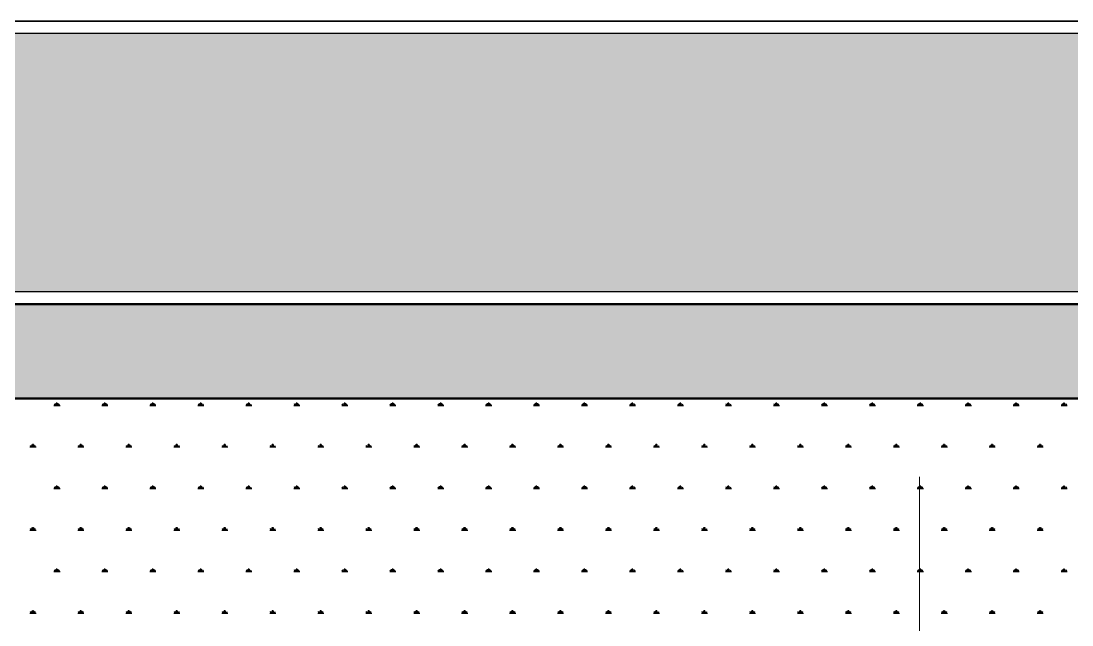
# Model space of a CAD drawing. Header units: millimetres. Extents: x 2999.9 to 3041.9, y 869.6 to 906.3.
# Drawn here: x 3004.542 to 3006.212, y 897.477 to 898.438 of the extents above; entities that cross this region are included whole.
import ezdxf

# ---------------------------------------------------------------- set-up
doc = ezdxf.new("R2010")
doc.units = ezdxf.units.MM
doc.linetypes.add('HIDDEN', pattern=[0.375, 0.25, -0.125])
doc.layers.add('mori', color=166, linetype='Continuous', lineweight=30)

msp = doc.modelspace()

# ---------------------------------------------------------------- hatches: boundary and pattern name
h = msp.add_hatch(color=256)
h.dxf.hatch_style = 1
h.set_gradient(color1=(255, 255, 255), color2=(71, 71, 71), one_color=1, tint=0.28, name='CYLINDER')
h.paths.add_polyline_path([(3006.7492, 898.0075), (3006.7492, 898.4175), (3003.9892, 898.4175), (3003.9892, 898.0075)])

# ---------------------------------------------------------------- linework, layer by layer
for p, q in [((3003.9692, 898.4375), (3006.7692, 898.4375)), ((3006.7692, 898.4375), (3003.9692, 898.4375)), ((3006.7492, 898.4175), (3003.9892, 898.4175)), ((3003.9892, 898.0075), (3006.7492, 898.0075)), ((3003.9692, 897.9875), (3006.7692, 897.9875))]:
    msp.add_line(p, q)
at = {"color": 76, "linetype": 'Continuous'}
for p, q in [((3004.5968, 897.8264), (3004.5953, 897.829)), ((3004.598, 897.8264), (3004.598, 897.8302)), ((3004.5992, 897.8264), (3004.5992, 897.8311)), ((3004.6004, 897.8264), (3004.6004, 897.8302)), ((3004.6016, 897.8264), (3004.6031, 897.829)), ((3004.673, 897.8264), (3004.6715, 897.829)), ((3004.6742, 897.8264), (3004.6742, 897.8302)), ((3004.6754, 897.8264), (3004.6754, 897.8311)), ((3004.6766, 897.8264), (3004.6766, 897.8302)), ((3004.6778, 897.8264), (3004.6793, 897.829)), ((3004.7492, 897.8264), (3004.7477, 897.829)), ((3004.7504, 897.8264), (3004.7504, 897.8302)), ((3004.7516, 897.8264), (3004.7516, 897.8311)), ((3004.7528, 897.8264), (3004.7528, 897.8302)), ((3004.754, 897.8264), (3004.7555, 897.829)), ((3004.8254, 897.8264), (3004.8239, 897.829)), ((3004.8266, 897.8264), (3004.8266, 897.8302)), ((3004.8278, 897.8264), (3004.8278, 897.8311)), ((3004.829, 897.8264), (3004.829, 897.8302)), ((3004.8302, 897.8264), (3004.8317, 897.829)), ((3004.9016, 897.8264), (3004.9001, 897.829)), ((3004.9028, 897.8264), (3004.9028, 897.8302)), ((3004.904, 897.8264), (3004.904, 897.8311)), ((3004.9052, 897.8264), (3004.9052, 897.8302)), ((3004.9064, 897.8264), (3004.9079, 897.829)), ((3004.9778, 897.8264), (3004.9763, 897.829)), ((3004.979, 897.8264), (3004.979, 897.8302)), ((3004.9802, 897.8264), (3004.9802, 897.8311)), ((3004.9814, 897.8264), (3004.9814, 897.8302)), ((3004.9826, 897.8264), (3004.9841, 897.829)), ((3005.054, 897.8264), (3005.0525, 897.829)), ((3005.0552, 897.8264), (3005.0552, 897.8302)), ((3005.0564, 897.8264), (3005.0564, 897.8311)), ((3005.0576, 897.8264), (3005.0576, 897.8302)), ((3005.0588, 897.8264), (3005.0603, 897.829)), ((3005.1302, 897.8264), (3005.1287, 897.829)), ((3005.1314, 897.8264), (3005.1314, 897.8302)), ((3005.1326, 897.8264), (3005.1326, 897.8311)), ((3005.1338, 897.8264), (3005.1338, 897.8302)), ((3005.135, 897.8264), (3005.1365, 897.829)), ((3005.2064, 897.8264), (3005.2049, 897.829)), ((3005.2076, 897.8264), (3005.2076, 897.8302)), ((3005.2088, 897.8264), (3005.2088, 897.8311)), ((3005.21, 897.8264), (3005.21, 897.8302)), ((3005.2112, 897.8264), (3005.2127, 897.829)), ((3005.2826, 897.8264), (3005.2811, 897.829)), ((3005.2838, 897.8264), (3005.2838, 897.8302)), ((3005.285, 897.8264), (3005.285, 897.8311)), ((3005.2862, 897.8264), (3005.2862, 897.8302)), ((3005.2874, 897.8264), (3005.2889, 897.829)), ((3005.3588, 897.8264), (3005.3573, 897.829)), ((3005.36, 897.8264), (3005.36, 897.8302)), ((3005.3612, 897.8264), (3005.3612, 897.8311)), ((3005.3624, 897.8264), (3005.3624, 897.8302)), ((3005.3636, 897.8264), (3005.3651, 897.829)), ((3005.435, 897.8264), (3005.4335, 897.829)), ((3005.4362, 897.8264), (3005.4362, 897.8302)), ((3005.4374, 897.8264), (3005.4374, 897.8311)), ((3005.4386, 897.8264), (3005.4386, 897.8302)), ((3005.4398, 897.8264), (3005.4413, 897.829)), ((3005.5112, 897.8264), (3005.5097, 897.829)), ((3005.5124, 897.8264), (3005.5124, 897.8302)), ((3005.5136, 897.8264), (3005.5136, 897.8311)), ((3005.5148, 897.8264), (3005.5148, 897.8302)), ((3005.516, 897.8264), (3005.5175, 897.829)), ((3005.5874, 897.8264), (3005.5859, 897.829)), ((3005.5886, 897.8264), (3005.5886, 897.8302)), ((3005.5898, 897.8264), (3005.5898, 897.8311)), ((3005.591, 897.8264), (3005.591, 897.8302)), ((3005.5922, 897.8264), (3005.5937, 897.829)), ((3005.6636, 897.8264), (3005.6621, 897.829)), ((3005.6648, 897.8264), (3005.6648, 897.8302)), ((3005.666, 897.8264), (3005.666, 897.8311)), ((3005.6672, 897.8264), (3005.6672, 897.8302)), ((3005.6684, 897.8264), (3005.6699, 897.829)), ((3005.7398, 897.8264), (3005.7383, 897.829)), ((3005.741, 897.8264), (3005.741, 897.8302)), ((3005.7422, 897.8264), (3005.7422, 897.8311)), ((3005.7434, 897.8264), (3005.7434, 897.8302)), ((3005.7446, 897.8264), (3005.7461, 897.829)), ((3005.816, 897.8264), (3005.8145, 897.829)), ((3005.8172, 897.8264), (3005.8172, 897.8302)), ((3005.8184, 897.8264), (3005.8184, 897.8311)), ((3005.8196, 897.8264), (3005.8196, 897.8302)), ((3005.8208, 897.8264), (3005.8223, 897.829)), ((3005.8922, 897.8264), (3005.8907, 897.829)), ((3005.8934, 897.8264), (3005.8934, 897.8302)), ((3005.8946, 897.8264), (3005.8946, 897.8311)), ((3005.8958, 897.8264), (3005.8958, 897.8302)), ((3005.897, 897.8264), (3005.8985, 897.829)), ((3005.9684, 897.8264), (3005.9669, 897.829)), ((3005.9696, 897.8264), (3005.9696, 897.8302)), ((3005.9708, 897.8264), (3005.9708, 897.8311)), ((3005.972, 897.8264), (3005.972, 897.8302)), ((3005.9732, 897.8264), (3005.9747, 897.829)), ((3006.0446, 897.8264), (3006.0431, 897.829)), ((3006.0458, 897.8264), (3006.0458, 897.8302)), ((3006.047, 897.8264), (3006.047, 897.8311)), ((3006.0482, 897.8264), (3006.0482, 897.8302)), ((3006.0494, 897.8264), (3006.0509, 897.829)), ((3006.1208, 897.8264), (3006.1193, 897.829)), ((3006.122, 897.8264), (3006.122, 897.8302)), ((3006.1232, 897.8264), (3006.1232, 897.8311)), ((3006.1244, 897.8264), (3006.1244, 897.8302)), ((3006.1256, 897.8264), (3006.1271, 897.829)), ((3006.197, 897.8264), (3006.1955, 897.829)), ((3006.1982, 897.8264), (3006.1982, 897.8302)), ((3006.1994, 897.8264), (3006.1994, 897.8311)), ((3006.2006, 897.8264), (3006.2006, 897.8302)), ((3006.2018, 897.8264), (3006.2033, 897.829)), ((3004.5944, 897.8264), (3004.604, 897.8264)), ((3004.6706, 897.8264), (3004.6802, 897.8264)), ((3004.7468, 897.8264), (3004.7564, 897.8264)), ((3004.823, 897.8264), (3004.8326, 897.8264)), ((3004.8992, 897.8264), (3004.9088, 897.8264)), ((3004.9754, 897.8264), (3004.985, 897.8264)), ((3005.0516, 897.8264), (3005.0612, 897.8264)), ((3005.1278, 897.8264), (3005.1374, 897.8264)), ((3005.204, 897.8264), (3005.2136, 897.8264)), ((3005.2802, 897.8264), (3005.2898, 897.8264)), ((3005.3564, 897.8264), (3005.366, 897.8264)), ((3005.4326, 897.8264), (3005.4422, 897.8264)), ((3005.5088, 897.8264), (3005.5184, 897.8264)), ((3005.585, 897.8264), (3005.5946, 897.8264)), ((3005.6612, 897.8264), (3005.6708, 897.8264)), ((3005.7374, 897.8264), (3005.747, 897.8264)), ((3005.8136, 897.8264), (3005.8232, 897.8264)), ((3005.8898, 897.8264), (3005.8994, 897.8264)), ((3005.966, 897.8264), (3005.9756, 897.8264)), ((3006.0422, 897.8264), (3006.0518, 897.8264)), ((3006.1184, 897.8264), (3006.128, 897.8264)), ((3006.1946, 897.8264), (3006.2042, 897.8264)), ((3004.5587, 897.7604), (3004.5572, 897.763)), ((3004.5599, 897.7604), (3004.5599, 897.7642)), ((3004.5611, 897.7604), (3004.5611, 897.7652)), ((3004.5623, 897.7604), (3004.5623, 897.7642)), ((3004.5635, 897.7604), (3004.565, 897.763)), ((3004.6349, 897.7604), (3004.6334, 897.763)), ((3004.6361, 897.7604), (3004.6361, 897.7642)), ((3004.6373, 897.7604), (3004.6373, 897.7652)), ((3004.6385, 897.7604), (3004.6385, 897.7642)), ((3004.6397, 897.7604), (3004.6412, 897.763)), ((3004.7111, 897.7604), (3004.7096, 897.763)), ((3004.7123, 897.7604), (3004.7123, 897.7642)), ((3004.7135, 897.7604), (3004.7135, 897.7652)), ((3004.7147, 897.7604), (3004.7147, 897.7642)), ((3004.7159, 897.7604), (3004.7174, 897.763)), ((3004.7873, 897.7604), (3004.7858, 897.763)), ((3004.7885, 897.7604), (3004.7885, 897.7642)), ((3004.7897, 897.7604), (3004.7897, 897.7652)), ((3004.7909, 897.7604), (3004.7909, 897.7642)), ((3004.7921, 897.7604), (3004.7936, 897.763)), ((3004.8635, 897.7604), (3004.862, 897.763)), ((3004.8647, 897.7604), (3004.8647, 897.7642)), ((3004.8659, 897.7604), (3004.8659, 897.7652)), ((3004.8671, 897.7604), (3004.8671, 897.7642)), ((3004.8683, 897.7604), (3004.8698, 897.763)), ((3004.9397, 897.7604), (3004.9382, 897.763)), ((3004.9409, 897.7604), (3004.9409, 897.7642)), ((3004.9421, 897.7604), (3004.9421, 897.7652)), ((3004.9433, 897.7604), (3004.9433, 897.7642)), ((3004.9445, 897.7604), (3004.946, 897.763)), ((3005.0159, 897.7604), (3005.0144, 897.763)), ((3005.0171, 897.7604), (3005.0171, 897.7642)), ((3005.0183, 897.7604), (3005.0183, 897.7652)), ((3005.0195, 897.7604), (3005.0195, 897.7642)), ((3005.0207, 897.7604), (3005.0222, 897.763)), ((3005.0921, 897.7604), (3005.0906, 897.763)), ((3005.0933, 897.7604), (3005.0933, 897.7642)), ((3005.0945, 897.7604), (3005.0945, 897.7652)), ((3005.0957, 897.7604), (3005.0957, 897.7642)), ((3005.0969, 897.7604), (3005.0984, 897.763)), ((3005.1683, 897.7604), (3005.1668, 897.763)), ((3005.1695, 897.7604), (3005.1695, 897.7642)), ((3005.1707, 897.7604), (3005.1707, 897.7652)), ((3005.1719, 897.7604), (3005.1719, 897.7642)), ((3005.1731, 897.7604), (3005.1746, 897.763)), ((3005.2445, 897.7604), (3005.243, 897.763)), ((3005.2457, 897.7604), (3005.2457, 897.7642)), ((3005.2469, 897.7604), (3005.2469, 897.7652)), ((3005.2481, 897.7604), (3005.2481, 897.7642)), ((3005.2493, 897.7604), (3005.2508, 897.763)), ((3005.3207, 897.7604), (3005.3192, 897.763)), ((3005.3219, 897.7604), (3005.3219, 897.7642)), ((3005.3231, 897.7604), (3005.3231, 897.7652)), ((3005.3243, 897.7604), (3005.3243, 897.7642)), ((3005.3255, 897.7604), (3005.327, 897.763)), ((3005.3969, 897.7604), (3005.3954, 897.763)), ((3005.3981, 897.7604), (3005.3981, 897.7642)), ((3005.3993, 897.7604), (3005.3993, 897.7652)), ((3005.4005, 897.7604), (3005.4005, 897.7642)), ((3005.4017, 897.7604), (3005.4032, 897.763)), ((3005.4731, 897.7604), (3005.4716, 897.763)), ((3005.4743, 897.7604), (3005.4743, 897.7642)), ((3005.4755, 897.7604), (3005.4755, 897.7652)), ((3005.4767, 897.7604), (3005.4767, 897.7642)), ((3005.4779, 897.7604), (3005.4794, 897.763)), ((3005.5493, 897.7604), (3005.5478, 897.763)), ((3005.5505, 897.7604), (3005.5505, 897.7642)), ((3005.5517, 897.7604), (3005.5517, 897.7652)), ((3005.5529, 897.7604), (3005.5529, 897.7642)), ((3005.5541, 897.7604), (3005.5556, 897.763)), ((3005.6255, 897.7604), (3005.624, 897.763)), ((3005.6267, 897.7604), (3005.6267, 897.7642)), ((3005.6279, 897.7604), (3005.6279, 897.7652)), ((3005.6291, 897.7604), (3005.6291, 897.7642)), ((3005.6303, 897.7604), (3005.6318, 897.763)), ((3005.7017, 897.7604), (3005.7002, 897.763)), ((3005.7029, 897.7604), (3005.7029, 897.7642)), ((3005.7041, 897.7604), (3005.7041, 897.7652)), ((3005.7053, 897.7604), (3005.7053, 897.7642)), ((3005.7065, 897.7604), (3005.708, 897.763)), ((3005.7779, 897.7604), (3005.7764, 897.763)), ((3005.7791, 897.7604), (3005.7791, 897.7642)), ((3005.7803, 897.7604), (3005.7803, 897.7652)), ((3005.7815, 897.7604), (3005.7815, 897.7642)), ((3005.7827, 897.7604), (3005.7842, 897.763)), ((3005.8541, 897.7604), (3005.8526, 897.763)), ((3005.8553, 897.7604), (3005.8553, 897.7642)), ((3005.8565, 897.7604), (3005.8565, 897.7652)), ((3005.8577, 897.7604), (3005.8577, 897.7642)), ((3005.8589, 897.7604), (3005.8604, 897.763)), ((3005.9303, 897.7604), (3005.9288, 897.763)), ((3005.9315, 897.7604), (3005.9315, 897.7642)), ((3005.9327, 897.7604), (3005.9327, 897.7652)), ((3005.9339, 897.7604), (3005.9339, 897.7642)), ((3005.9351, 897.7604), (3005.9366, 897.763)), ((3006.0065, 897.7604), (3006.005, 897.763)), ((3006.0077, 897.7604), (3006.0077, 897.7642)), ((3006.0089, 897.7604), (3006.0089, 897.7652)), ((3006.0101, 897.7604), (3006.0101, 897.7642)), ((3006.0113, 897.7604), (3006.0128, 897.763)), ((3006.0827, 897.7604), (3006.0812, 897.763)), ((3006.0839, 897.7604), (3006.0839, 897.7642)), ((3006.0851, 897.7604), (3006.0851, 897.7652)), ((3006.0863, 897.7604), (3006.0863, 897.7642)), ((3006.0875, 897.7604), (3006.089, 897.763)), ((3006.1589, 897.7604), (3006.1574, 897.763)), ((3006.1601, 897.7604), (3006.1601, 897.7642)), ((3006.1613, 897.7604), (3006.1613, 897.7652)), ((3006.1625, 897.7604), (3006.1625, 897.7642)), ((3006.1637, 897.7604), (3006.1652, 897.763)), ((3004.5563, 897.7604), (3004.5659, 897.7604)), ((3004.6325, 897.7604), (3004.6421, 897.7604)), ((3004.7087, 897.7604), (3004.7183, 897.7604)), ((3004.7849, 897.7604), (3004.7945, 897.7604)), ((3004.8611, 897.7604), (3004.8707, 897.7604)), ((3004.9373, 897.7604), (3004.9469, 897.7604)), ((3005.0135, 897.7604), (3005.0231, 897.7604)), ((3005.0897, 897.7604), (3005.0993, 897.7604)), ((3005.1659, 897.7604), (3005.1755, 897.7604)), ((3005.2421, 897.7604), (3005.2517, 897.7604)), ((3005.3183, 897.7604), (3005.3279, 897.7604)), ((3005.3945, 897.7604), (3005.4041, 897.7604)), ((3005.4707, 897.7604), (3005.4803, 897.7604)), ((3005.5469, 897.7604), (3005.5565, 897.7604)), ((3005.6231, 897.7604), (3005.6327, 897.7604)), ((3005.6993, 897.7604), (3005.7089, 897.7604)), ((3005.7755, 897.7604), (3005.7851, 897.7604)), ((3005.8517, 897.7604), (3005.8613, 897.7604)), ((3005.9279, 897.7604), (3005.9375, 897.7604)), ((3006.0041, 897.7604), (3006.0137, 897.7604)), ((3006.0803, 897.7604), (3006.0899, 897.7604)), ((3006.1565, 897.7604), (3006.1661, 897.7604)), ((3004.5944, 897.6944), (3004.604, 897.6944)), ((3004.5968, 897.6944), (3004.5953, 897.697)), ((3004.598, 897.6944), (3004.598, 897.6982)), ((3004.5992, 897.6944), (3004.5992, 897.6992)), ((3004.6004, 897.6944), (3004.6004, 897.6982)), ((3004.6016, 897.6944), (3004.6031, 897.697)), ((3004.6706, 897.6944), (3004.6802, 897.6944)), ((3004.673, 897.6944), (3004.6715, 897.697)), ((3004.6742, 897.6944), (3004.6742, 897.6982)), ((3004.6754, 897.6944), (3004.6754, 897.6992)), ((3004.6766, 897.6944), (3004.6766, 897.6982)), ((3004.6778, 897.6944), (3004.6793, 897.697)), ((3004.7468, 897.6944), (3004.7564, 897.6944)), ((3004.7492, 897.6944), (3004.7477, 897.697)), ((3004.7504, 897.6944), (3004.7504, 897.6982)), ((3004.7516, 897.6944), (3004.7516, 897.6992)), ((3004.7528, 897.6944), (3004.7528, 897.6982)), ((3004.754, 897.6944), (3004.7555, 897.697)), ((3004.823, 897.6944), (3004.8326, 897.6944)), ((3004.8254, 897.6944), (3004.8239, 897.697)), ((3004.8266, 897.6944), (3004.8266, 897.6982)), ((3004.8278, 897.6944), (3004.8278, 897.6992)), ((3004.829, 897.6944), (3004.829, 897.6982)), ((3004.8302, 897.6944), (3004.8317, 897.697)), ((3004.8992, 897.6944), (3004.9088, 897.6944)), ((3004.9016, 897.6944), (3004.9001, 897.697)), ((3004.9028, 897.6944), (3004.9028, 897.6982)), ((3004.904, 897.6944), (3004.904, 897.6992)), ((3004.9052, 897.6944), (3004.9052, 897.6982)), ((3004.9064, 897.6944), (3004.9079, 897.697)), ((3004.9754, 897.6944), (3004.985, 897.6944)), ((3004.9778, 897.6944), (3004.9763, 897.697)), ((3004.979, 897.6944), (3004.979, 897.6982)), ((3004.9802, 897.6944), (3004.9802, 897.6992)), ((3004.9814, 897.6944), (3004.9814, 897.6982)), ((3004.9826, 897.6944), (3004.9841, 897.697)), ((3005.0516, 897.6944), (3005.0612, 897.6944)), ((3005.054, 897.6944), (3005.0525, 897.697)), ((3005.0552, 897.6944), (3005.0552, 897.6982)), ((3005.0564, 897.6944), (3005.0564, 897.6992)), ((3005.0576, 897.6944), (3005.0576, 897.6982)), ((3005.0588, 897.6944), (3005.0603, 897.697)), ((3005.1278, 897.6944), (3005.1374, 897.6944)), ((3005.1302, 897.6944), (3005.1287, 897.697)), ((3005.1314, 897.6944), (3005.1314, 897.6982)), ((3005.1326, 897.6944), (3005.1326, 897.6992)), ((3005.1338, 897.6944), (3005.1338, 897.6982)), ((3005.135, 897.6944), (3005.1365, 897.697)), ((3005.204, 897.6944), (3005.2136, 897.6944)), ((3005.2064, 897.6944), (3005.2049, 897.697)), ((3005.2076, 897.6944), (3005.2076, 897.6982)), ((3005.2088, 897.6944), (3005.2088, 897.6992)), ((3005.21, 897.6944), (3005.21, 897.6982)), ((3005.2112, 897.6944), (3005.2127, 897.697)), ((3005.2802, 897.6944), (3005.2898, 897.6944)), ((3005.2826, 897.6944), (3005.2811, 897.697)), ((3005.2838, 897.6944), (3005.2838, 897.6982)), ((3005.285, 897.6944), (3005.285, 897.6992)), ((3005.2862, 897.6944), (3005.2862, 897.6982)), ((3005.2874, 897.6944), (3005.2889, 897.697)), ((3005.3564, 897.6944), (3005.366, 897.6944)), ((3005.3588, 897.6944), (3005.3573, 897.697)), ((3005.36, 897.6944), (3005.36, 897.6982)), ((3005.3612, 897.6944), (3005.3612, 897.6992)), ((3005.3624, 897.6944), (3005.3624, 897.6982)), ((3005.3636, 897.6944), (3005.3651, 897.697)), ((3005.4326, 897.6944), (3005.4422, 897.6944)), ((3005.435, 897.6944), (3005.4335, 897.697)), ((3005.4362, 897.6944), (3005.4362, 897.6982)), ((3005.4374, 897.6944), (3005.4374, 897.6992)), ((3005.4386, 897.6944), (3005.4386, 897.6982)), ((3005.4398, 897.6944), (3005.4413, 897.697)), ((3005.5088, 897.6944), (3005.5184, 897.6944)), ((3005.5112, 897.6944), (3005.5097, 897.697)), ((3005.5124, 897.6944), (3005.5124, 897.6982)), ((3005.5136, 897.6944), (3005.5136, 897.6992)), ((3005.5148, 897.6944), (3005.5148, 897.6982)), ((3005.516, 897.6944), (3005.5175, 897.697)), ((3005.585, 897.6944), (3005.5946, 897.6944)), ((3005.5874, 897.6944), (3005.5859, 897.697)), ((3005.5886, 897.6944), (3005.5886, 897.6982)), ((3005.5898, 897.6944), (3005.5898, 897.6992)), ((3005.591, 897.6944), (3005.591, 897.6982)), ((3005.5922, 897.6944), (3005.5937, 897.697)), ((3005.6612, 897.6944), (3005.6708, 897.6944)), ((3005.6636, 897.6944), (3005.6621, 897.697)), ((3005.6648, 897.6944), (3005.6648, 897.6982)), ((3005.666, 897.6944), (3005.666, 897.6992)), ((3005.6672, 897.6944), (3005.6672, 897.6982)), ((3005.6684, 897.6944), (3005.6699, 897.697)), ((3005.7374, 897.6944), (3005.747, 897.6944)), ((3005.7398, 897.6944), (3005.7383, 897.697)), ((3005.741, 897.6944), (3005.741, 897.6982)), ((3005.7422, 897.6944), (3005.7422, 897.6992)), ((3005.7434, 897.6944), (3005.7434, 897.6982)), ((3005.7446, 897.6944), (3005.7461, 897.697)), ((3005.8136, 897.6944), (3005.8232, 897.6944)), ((3005.816, 897.6944), (3005.8145, 897.697)), ((3005.8172, 897.6944), (3005.8172, 897.6982)), ((3005.8184, 897.6944), (3005.8184, 897.6992)), ((3005.8196, 897.6944), (3005.8196, 897.6982)), ((3005.8208, 897.6944), (3005.8223, 897.697)), ((3005.8898, 897.6944), (3005.8994, 897.6944)), ((3005.8922, 897.6944), (3005.8907, 897.697)), ((3005.8934, 897.6944), (3005.8934, 897.6982)), ((3005.8946, 897.6944), (3005.8946, 897.6992)), ((3005.8958, 897.6944), (3005.8958, 897.6982)), ((3005.897, 897.6944), (3005.8985, 897.697)), ((3005.966, 897.6944), (3005.9756, 897.6944)), ((3005.9684, 897.6944), (3005.9669, 897.697)), ((3005.9696, 897.6944), (3005.9696, 897.6982)), ((3005.9708, 897.6944), (3005.9708, 897.6992)), ((3005.972, 897.6944), (3005.972, 897.6982)), ((3005.9732, 897.6944), (3005.9747, 897.697)), ((3006.0422, 897.6944), (3006.0518, 897.6944)), ((3006.0446, 897.6944), (3006.0431, 897.697)), ((3006.0458, 897.6944), (3006.0458, 897.6982)), ((3006.047, 897.6944), (3006.047, 897.6992)), ((3006.0482, 897.6944), (3006.0482, 897.6982)), ((3006.0494, 897.6944), (3006.0509, 897.697)), ((3006.1184, 897.6944), (3006.128, 897.6944)), ((3006.1208, 897.6944), (3006.1193, 897.697)), ((3006.122, 897.6944), (3006.122, 897.6982)), ((3006.1232, 897.6944), (3006.1232, 897.6992)), ((3006.1244, 897.6944), (3006.1244, 897.6982)), ((3006.1256, 897.6944), (3006.1271, 897.697)), ((3006.1946, 897.6944), (3006.2042, 897.6944)), ((3006.197, 897.6944), (3006.1955, 897.697)), ((3006.1982, 897.6944), (3006.1982, 897.6982)), ((3006.1994, 897.6944), (3006.1994, 897.6992)), ((3006.2006, 897.6944), (3006.2006, 897.6982)), ((3006.2018, 897.6944), (3006.2033, 897.697)), ((3004.5563, 897.6284), (3004.5659, 897.6284)), ((3004.5587, 897.6284), (3004.5572, 897.631)), ((3004.5599, 897.6284), (3004.5599, 897.6322)), ((3004.5611, 897.6284), (3004.5611, 897.6332)), ((3004.5623, 897.6284), (3004.5623, 897.6322)), ((3004.5635, 897.6284), (3004.565, 897.631)), ((3004.6325, 897.6284), (3004.6421, 897.6284)), ((3004.6349, 897.6284), (3004.6334, 897.631)), ((3004.6361, 897.6284), (3004.6361, 897.6322)), ((3004.6373, 897.6284), (3004.6373, 897.6332)), ((3004.6385, 897.6284), (3004.6385, 897.6322)), ((3004.6397, 897.6284), (3004.6412, 897.631)), ((3004.7087, 897.6284), (3004.7183, 897.6284)), ((3004.7111, 897.6284), (3004.7096, 897.631)), ((3004.7123, 897.6284), (3004.7123, 897.6322)), ((3004.7135, 897.6284), (3004.7135, 897.6332)), ((3004.7147, 897.6284), (3004.7147, 897.6322)), ((3004.7159, 897.6284), (3004.7174, 897.631)), ((3004.7849, 897.6284), (3004.7945, 897.6284)), ((3004.7873, 897.6284), (3004.7858, 897.631)), ((3004.7885, 897.6284), (3004.7885, 897.6322)), ((3004.7897, 897.6284), (3004.7897, 897.6332)), ((3004.7909, 897.6284), (3004.7909, 897.6322)), ((3004.7921, 897.6284), (3004.7936, 897.631)), ((3004.8611, 897.6284), (3004.8707, 897.6284)), ((3004.8635, 897.6284), (3004.862, 897.631)), ((3004.8647, 897.6284), (3004.8647, 897.6322)), ((3004.8659, 897.6284), (3004.8659, 897.6332)), ((3004.8671, 897.6284), (3004.8671, 897.6322)), ((3004.8683, 897.6284), (3004.8698, 897.631)), ((3004.9373, 897.6284), (3004.9469, 897.6284)), ((3004.9397, 897.6284), (3004.9382, 897.631)), ((3004.9409, 897.6284), (3004.9409, 897.6322)), ((3004.9421, 897.6284), (3004.9421, 897.6332)), ((3004.9433, 897.6284), (3004.9433, 897.6322)), ((3004.9445, 897.6284), (3004.946, 897.631)), ((3005.0135, 897.6284), (3005.0231, 897.6284)), ((3005.0159, 897.6284), (3005.0144, 897.631)), ((3005.0171, 897.6284), (3005.0171, 897.6322)), ((3005.0183, 897.6284), (3005.0183, 897.6332)), ((3005.0195, 897.6284), (3005.0195, 897.6322)), ((3005.0207, 897.6284), (3005.0222, 897.631)), ((3005.0897, 897.6284), (3005.0993, 897.6284)), ((3005.0921, 897.6284), (3005.0906, 897.631)), ((3005.0933, 897.6284), (3005.0933, 897.6322)), ((3005.0945, 897.6284), (3005.0945, 897.6332)), ((3005.0957, 897.6284), (3005.0957, 897.6322)), ((3005.0969, 897.6284), (3005.0984, 897.631)), ((3005.1659, 897.6284), (3005.1755, 897.6284)), ((3005.1683, 897.6284), (3005.1668, 897.631)), ((3005.1695, 897.6284), (3005.1695, 897.6322)), ((3005.1707, 897.6284), (3005.1707, 897.6332)), ((3005.1719, 897.6284), (3005.1719, 897.6322)), ((3005.1731, 897.6284), (3005.1746, 897.631)), ((3005.2421, 897.6284), (3005.2517, 897.6284)), ((3005.2445, 897.6284), (3005.243, 897.631)), ((3005.2457, 897.6284), (3005.2457, 897.6322)), ((3005.2469, 897.6284), (3005.2469, 897.6332)), ((3005.2481, 897.6284), (3005.2481, 897.6322)), ((3005.2493, 897.6284), (3005.2508, 897.631)), ((3005.3183, 897.6284), (3005.3279, 897.6284)), ((3005.3207, 897.6284), (3005.3192, 897.631)), ((3005.3219, 897.6284), (3005.3219, 897.6322)), ((3005.3231, 897.6284), (3005.3231, 897.6332)), ((3005.3243, 897.6284), (3005.3243, 897.6322)), ((3005.3255, 897.6284), (3005.327, 897.631)), ((3005.3945, 897.6284), (3005.4041, 897.6284)), ((3005.3969, 897.6284), (3005.3954, 897.631)), ((3005.3981, 897.6284), (3005.3981, 897.6322)), ((3005.3993, 897.6284), (3005.3993, 897.6332)), ((3005.4005, 897.6284), (3005.4005, 897.6322)), ((3005.4017, 897.6284), (3005.4032, 897.631)), ((3005.4707, 897.6284), (3005.4803, 897.6284)), ((3005.4731, 897.6284), (3005.4716, 897.631)), ((3005.4743, 897.6284), (3005.4743, 897.6322)), ((3005.4755, 897.6284), (3005.4755, 897.6332)), ((3005.4767, 897.6284), (3005.4767, 897.6322)), ((3005.4779, 897.6284), (3005.4794, 897.631)), ((3005.5469, 897.6284), (3005.5565, 897.6284)), ((3005.5493, 897.6284), (3005.5478, 897.631)), ((3005.5505, 897.6284), (3005.5505, 897.6322)), ((3005.5517, 897.6284), (3005.5517, 897.6332)), ((3005.5529, 897.6284), (3005.5529, 897.6322)), ((3005.5541, 897.6284), (3005.5556, 897.631)), ((3005.6231, 897.6284), (3005.6327, 897.6284)), ((3005.6255, 897.6284), (3005.624, 897.631)), ((3005.6267, 897.6284), (3005.6267, 897.6322)), ((3005.6279, 897.6284), (3005.6279, 897.6332)), ((3005.6291, 897.6284), (3005.6291, 897.6322)), ((3005.6303, 897.6284), (3005.6318, 897.631)), ((3005.6993, 897.6284), (3005.7089, 897.6284)), ((3005.7017, 897.6284), (3005.7002, 897.631)), ((3005.7029, 897.6284), (3005.7029, 897.6322)), ((3005.7041, 897.6284), (3005.7041, 897.6332)), ((3005.7053, 897.6284), (3005.7053, 897.6322)), ((3005.7065, 897.6284), (3005.708, 897.631)), ((3005.7755, 897.6284), (3005.7851, 897.6284)), ((3005.7779, 897.6284), (3005.7764, 897.631)), ((3005.7791, 897.6284), (3005.7791, 897.6322)), ((3005.7803, 897.6284), (3005.7803, 897.6332)), ((3005.7815, 897.6284), (3005.7815, 897.6322)), ((3005.7827, 897.6284), (3005.7842, 897.631)), ((3005.8517, 897.6284), (3005.8613, 897.6284)), ((3005.8541, 897.6284), (3005.8526, 897.631)), ((3005.8553, 897.6284), (3005.8553, 897.6322)), ((3005.8565, 897.6284), (3005.8565, 897.6332)), ((3005.8577, 897.6284), (3005.8577, 897.6322)), ((3005.8589, 897.6284), (3005.8604, 897.631)), ((3005.9279, 897.6284), (3005.9375, 897.6284)), ((3005.9303, 897.6284), (3005.9288, 897.631)), ((3005.9315, 897.6284), (3005.9315, 897.6322)), ((3005.9327, 897.6284), (3005.9327, 897.6332)), ((3005.9339, 897.6284), (3005.9339, 897.6322)), ((3005.9351, 897.6284), (3005.9366, 897.631)), ((3006.0041, 897.6284), (3006.0137, 897.6284)), ((3006.0065, 897.6284), (3006.005, 897.631)), ((3006.0077, 897.6284), (3006.0077, 897.6322)), ((3006.0089, 897.6284), (3006.0089, 897.6332)), ((3006.0101, 897.6284), (3006.0101, 897.6322)), ((3006.0113, 897.6284), (3006.0128, 897.631)), ((3006.0803, 897.6284), (3006.0899, 897.6284)), ((3006.0827, 897.6284), (3006.0812, 897.631)), ((3006.0839, 897.6284), (3006.0839, 897.6322)), ((3006.0851, 897.6284), (3006.0851, 897.6332)), ((3006.0863, 897.6284), (3006.0863, 897.6322)), ((3006.0875, 897.6284), (3006.089, 897.631)), ((3006.1565, 897.6284), (3006.1661, 897.6284)), ((3006.1589, 897.6284), (3006.1574, 897.631)), ((3006.1601, 897.6284), (3006.1601, 897.6322)), ((3006.1613, 897.6284), (3006.1613, 897.6332)), ((3006.1625, 897.6284), (3006.1625, 897.6322)), ((3006.1637, 897.6284), (3006.1652, 897.631)), ((3004.5944, 897.5624), (3004.604, 897.5624)), ((3004.5968, 897.5624), (3004.5953, 897.5651)), ((3004.598, 897.5624), (3004.598, 897.5662)), ((3004.5992, 897.5624), (3004.5992, 897.5672)), ((3004.6004, 897.5624), (3004.6004, 897.5662)), ((3004.6016, 897.5624), (3004.6031, 897.5651)), ((3004.6706, 897.5624), (3004.6802, 897.5624)), ((3004.673, 897.5624), (3004.6715, 897.5651)), ((3004.6742, 897.5624), (3004.6742, 897.5662)), ((3004.6754, 897.5624), (3004.6754, 897.5672)), ((3004.6766, 897.5624), (3004.6766, 897.5662)), ((3004.6778, 897.5624), (3004.6793, 897.5651)), ((3004.7468, 897.5624), (3004.7564, 897.5624)), ((3004.7492, 897.5624), (3004.7477, 897.5651)), ((3004.7504, 897.5624), (3004.7504, 897.5662)), ((3004.7516, 897.5624), (3004.7516, 897.5672)), ((3004.7528, 897.5624), (3004.7528, 897.5662)), ((3004.754, 897.5624), (3004.7555, 897.5651)), ((3004.823, 897.5624), (3004.8326, 897.5624)), ((3004.8254, 897.5624), (3004.8239, 897.5651)), ((3004.8266, 897.5624), (3004.8266, 897.5662)), ((3004.8278, 897.5624), (3004.8278, 897.5672)), ((3004.829, 897.5624), (3004.829, 897.5662)), ((3004.8302, 897.5624), (3004.8317, 897.5651)), ((3004.8992, 897.5624), (3004.9088, 897.5624)), ((3004.9016, 897.5624), (3004.9001, 897.5651)), ((3004.9028, 897.5624), (3004.9028, 897.5662)), ((3004.904, 897.5624), (3004.904, 897.5672)), ((3004.9052, 897.5624), (3004.9052, 897.5662)), ((3004.9064, 897.5624), (3004.9079, 897.5651)), ((3004.9754, 897.5624), (3004.985, 897.5624)), ((3004.9778, 897.5624), (3004.9763, 897.5651)), ((3004.979, 897.5624), (3004.979, 897.5662)), ((3004.9802, 897.5624), (3004.9802, 897.5672)), ((3004.9814, 897.5624), (3004.9814, 897.5662)), ((3004.9826, 897.5624), (3004.9841, 897.5651)), ((3005.0516, 897.5624), (3005.0612, 897.5624)), ((3005.054, 897.5624), (3005.0525, 897.5651)), ((3005.0552, 897.5624), (3005.0552, 897.5662)), ((3005.0564, 897.5624), (3005.0564, 897.5672)), ((3005.0576, 897.5624), (3005.0576, 897.5662)), ((3005.0588, 897.5624), (3005.0603, 897.5651)), ((3005.1278, 897.5624), (3005.1374, 897.5624)), ((3005.1302, 897.5624), (3005.1287, 897.5651)), ((3005.1314, 897.5624), (3005.1314, 897.5662)), ((3005.1326, 897.5624), (3005.1326, 897.5672)), ((3005.1338, 897.5624), (3005.1338, 897.5662)), ((3005.135, 897.5624), (3005.1365, 897.5651)), ((3005.204, 897.5624), (3005.2136, 897.5624)), ((3005.2064, 897.5624), (3005.2049, 897.5651)), ((3005.2076, 897.5624), (3005.2076, 897.5662)), ((3005.2088, 897.5624), (3005.2088, 897.5672)), ((3005.21, 897.5624), (3005.21, 897.5662)), ((3005.2112, 897.5624), (3005.2127, 897.5651)), ((3005.2802, 897.5624), (3005.2898, 897.5624)), ((3005.2826, 897.5624), (3005.2811, 897.5651)), ((3005.2838, 897.5624), (3005.2838, 897.5662)), ((3005.285, 897.5624), (3005.285, 897.5672)), ((3005.2862, 897.5624), (3005.2862, 897.5662)), ((3005.2874, 897.5624), (3005.2889, 897.5651)), ((3005.3564, 897.5624), (3005.366, 897.5624)), ((3005.3588, 897.5624), (3005.3573, 897.5651)), ((3005.36, 897.5624), (3005.36, 897.5662)), ((3005.3612, 897.5624), (3005.3612, 897.5672)), ((3005.3624, 897.5624), (3005.3624, 897.5662)), ((3005.3636, 897.5624), (3005.3651, 897.5651)), ((3005.4326, 897.5624), (3005.4422, 897.5624)), ((3005.435, 897.5624), (3005.4335, 897.5651)), ((3005.4362, 897.5624), (3005.4362, 897.5662)), ((3005.4374, 897.5624), (3005.4374, 897.5672)), ((3005.4386, 897.5624), (3005.4386, 897.5662)), ((3005.4398, 897.5624), (3005.4413, 897.5651)), ((3005.5088, 897.5624), (3005.5184, 897.5624)), ((3005.5112, 897.5624), (3005.5097, 897.5651)), ((3005.5124, 897.5624), (3005.5124, 897.5662)), ((3005.5136, 897.5624), (3005.5136, 897.5672)), ((3005.5148, 897.5624), (3005.5148, 897.5662)), ((3005.516, 897.5624), (3005.5175, 897.5651)), ((3005.585, 897.5624), (3005.5946, 897.5624)), ((3005.5874, 897.5624), (3005.5859, 897.5651)), ((3005.5886, 897.5624), (3005.5886, 897.5662)), ((3005.5898, 897.5624), (3005.5898, 897.5672)), ((3005.591, 897.5624), (3005.591, 897.5662)), ((3005.5922, 897.5624), (3005.5937, 897.5651)), ((3005.6612, 897.5624), (3005.6708, 897.5624)), ((3005.6636, 897.5624), (3005.6621, 897.5651)), ((3005.6648, 897.5624), (3005.6648, 897.5662)), ((3005.666, 897.5624), (3005.666, 897.5672)), ((3005.6672, 897.5624), (3005.6672, 897.5662)), ((3005.6684, 897.5624), (3005.6699, 897.5651)), ((3005.7374, 897.5624), (3005.747, 897.5624)), ((3005.7398, 897.5624), (3005.7383, 897.5651)), ((3005.741, 897.5624), (3005.741, 897.5662)), ((3005.7422, 897.5624), (3005.7422, 897.5672)), ((3005.7434, 897.5624), (3005.7434, 897.5662)), ((3005.7446, 897.5624), (3005.7461, 897.5651)), ((3005.8136, 897.5624), (3005.8232, 897.5624)), ((3005.816, 897.5624), (3005.8145, 897.5651)), ((3005.8172, 897.5624), (3005.8172, 897.5662)), ((3005.8184, 897.5624), (3005.8184, 897.5672)), ((3005.8196, 897.5624), (3005.8196, 897.5662)), ((3005.8208, 897.5624), (3005.8223, 897.5651)), ((3005.8898, 897.5624), (3005.8994, 897.5624)), ((3005.8922, 897.5624), (3005.8907, 897.5651)), ((3005.8934, 897.5624), (3005.8934, 897.5662)), ((3005.8946, 897.5624), (3005.8946, 897.5672)), ((3005.8958, 897.5624), (3005.8958, 897.5662)), ((3005.897, 897.5624), (3005.8985, 897.5651)), ((3005.966, 897.5624), (3005.9756, 897.5624)), ((3005.9684, 897.5624), (3005.9669, 897.5651)), ((3005.9696, 897.5624), (3005.9696, 897.5662)), ((3005.9708, 897.5624), (3005.9708, 897.5672)), ((3005.972, 897.5624), (3005.972, 897.5662)), ((3005.9732, 897.5624), (3005.9747, 897.5651)), ((3006.0422, 897.5624), (3006.0518, 897.5624)), ((3006.0446, 897.5624), (3006.0431, 897.5651)), ((3006.0458, 897.5624), (3006.0458, 897.5662)), ((3006.047, 897.5624), (3006.047, 897.5672)), ((3006.0482, 897.5624), (3006.0482, 897.5662)), ((3006.0494, 897.5624), (3006.0509, 897.5651)), ((3006.1184, 897.5624), (3006.128, 897.5624)), ((3006.1208, 897.5624), (3006.1193, 897.5651)), ((3006.122, 897.5624), (3006.122, 897.5662)), ((3006.1232, 897.5624), (3006.1232, 897.5672)), ((3006.1244, 897.5624), (3006.1244, 897.5662)), ((3006.1256, 897.5624), (3006.1271, 897.5651)), ((3006.1946, 897.5624), (3006.2042, 897.5624)), ((3006.197, 897.5624), (3006.1955, 897.5651)), ((3006.1982, 897.5624), (3006.1982, 897.5662)), ((3006.1994, 897.5624), (3006.1994, 897.5672)), ((3006.2006, 897.5624), (3006.2006, 897.5662)), ((3006.2018, 897.5624), (3006.2033, 897.5651)), ((3004.5563, 897.4964), (3004.5659, 897.4964)), ((3004.5587, 897.4964), (3004.5572, 897.4991)), ((3004.5599, 897.4964), (3004.5599, 897.5002)), ((3004.5611, 897.4964), (3004.5611, 897.5012)), ((3004.5623, 897.4964), (3004.5623, 897.5002)), ((3004.5635, 897.4964), (3004.565, 897.4991)), ((3004.6325, 897.4964), (3004.6421, 897.4964)), ((3004.6349, 897.4964), (3004.6334, 897.4991)), ((3004.6361, 897.4964), (3004.6361, 897.5002)), ((3004.6373, 897.4964), (3004.6373, 897.5012)), ((3004.6385, 897.4964), (3004.6385, 897.5002)), ((3004.6397, 897.4964), (3004.6412, 897.4991)), ((3004.7087, 897.4964), (3004.7183, 897.4964)), ((3004.7111, 897.4964), (3004.7096, 897.4991)), ((3004.7123, 897.4964), (3004.7123, 897.5002)), ((3004.7135, 897.4964), (3004.7135, 897.5012)), ((3004.7147, 897.4964), (3004.7147, 897.5002)), ((3004.7159, 897.4964), (3004.7174, 897.4991)), ((3004.7849, 897.4964), (3004.7945, 897.4964)), ((3004.7873, 897.4964), (3004.7858, 897.4991)), ((3004.7885, 897.4964), (3004.7885, 897.5002)), ((3004.7897, 897.4964), (3004.7897, 897.5012)), ((3004.7909, 897.4964), (3004.7909, 897.5002)), ((3004.7921, 897.4964), (3004.7936, 897.4991)), ((3004.8611, 897.4964), (3004.8707, 897.4964)), ((3004.8635, 897.4964), (3004.862, 897.4991)), ((3004.8647, 897.4964), (3004.8647, 897.5002)), ((3004.8659, 897.4964), (3004.8659, 897.5012)), ((3004.8671, 897.4964), (3004.8671, 897.5002)), ((3004.8683, 897.4964), (3004.8698, 897.4991)), ((3004.9373, 897.4964), (3004.9469, 897.4964)), ((3004.9397, 897.4964), (3004.9382, 897.4991)), ((3004.9409, 897.4964), (3004.9409, 897.5002)), ((3004.9421, 897.4964), (3004.9421, 897.5012)), ((3004.9433, 897.4964), (3004.9433, 897.5002)), ((3004.9445, 897.4964), (3004.946, 897.4991)), ((3005.0135, 897.4964), (3005.0231, 897.4964)), ((3005.0159, 897.4964), (3005.0144, 897.4991)), ((3005.0171, 897.4964), (3005.0171, 897.5002)), ((3005.0183, 897.4964), (3005.0183, 897.5012)), ((3005.0195, 897.4964), (3005.0195, 897.5002)), ((3005.0207, 897.4964), (3005.0222, 897.4991)), ((3005.0897, 897.4964), (3005.0993, 897.4964)), ((3005.0921, 897.4964), (3005.0906, 897.4991)), ((3005.0933, 897.4964), (3005.0933, 897.5002)), ((3005.0945, 897.4964), (3005.0945, 897.5012)), ((3005.0957, 897.4964), (3005.0957, 897.5002)), ((3005.0969, 897.4964), (3005.0984, 897.4991)), ((3005.1659, 897.4964), (3005.1755, 897.4964)), ((3005.1683, 897.4964), (3005.1668, 897.4991)), ((3005.1695, 897.4964), (3005.1695, 897.5002)), ((3005.1707, 897.4964), (3005.1707, 897.5012)), ((3005.1719, 897.4964), (3005.1719, 897.5002)), ((3005.1731, 897.4964), (3005.1746, 897.4991)), ((3005.2421, 897.4964), (3005.2517, 897.4964)), ((3005.2445, 897.4964), (3005.243, 897.4991)), ((3005.2457, 897.4964), (3005.2457, 897.5002)), ((3005.2469, 897.4964), (3005.2469, 897.5012)), ((3005.2481, 897.4964), (3005.2481, 897.5002)), ((3005.2493, 897.4964), (3005.2508, 897.4991)), ((3005.3183, 897.4964), (3005.3279, 897.4964)), ((3005.3207, 897.4964), (3005.3192, 897.4991)), ((3005.3219, 897.4964), (3005.3219, 897.5002)), ((3005.3231, 897.4964), (3005.3231, 897.5012)), ((3005.3243, 897.4964), (3005.3243, 897.5002)), ((3005.3255, 897.4964), (3005.327, 897.4991)), ((3005.3945, 897.4964), (3005.4041, 897.4964)), ((3005.3969, 897.4964), (3005.3954, 897.4991)), ((3005.3981, 897.4964), (3005.3981, 897.5002)), ((3005.3993, 897.4964), (3005.3993, 897.5012)), ((3005.4005, 897.4964), (3005.4005, 897.5002)), ((3005.4017, 897.4964), (3005.4032, 897.4991)), ((3005.4707, 897.4964), (3005.4803, 897.4964)), ((3005.4731, 897.4964), (3005.4716, 897.4991)), ((3005.4743, 897.4964), (3005.4743, 897.5002)), ((3005.4755, 897.4964), (3005.4755, 897.5012)), ((3005.4767, 897.4964), (3005.4767, 897.5002)), ((3005.4779, 897.4964), (3005.4794, 897.4991)), ((3005.5469, 897.4964), (3005.5565, 897.4964)), ((3005.5493, 897.4964), (3005.5478, 897.4991)), ((3005.5505, 897.4964), (3005.5505, 897.5002)), ((3005.5517, 897.4964), (3005.5517, 897.5012)), ((3005.5529, 897.4964), (3005.5529, 897.5002)), ((3005.5541, 897.4964), (3005.5556, 897.4991)), ((3005.6231, 897.4964), (3005.6327, 897.4964)), ((3005.6255, 897.4964), (3005.624, 897.4991)), ((3005.6267, 897.4964), (3005.6267, 897.5002)), ((3005.6279, 897.4964), (3005.6279, 897.5012)), ((3005.6291, 897.4964), (3005.6291, 897.5002)), ((3005.6303, 897.4964), (3005.6318, 897.4991)), ((3005.6993, 897.4964), (3005.7089, 897.4964)), ((3005.7017, 897.4964), (3005.7002, 897.4991)), ((3005.7029, 897.4964), (3005.7029, 897.5002)), ((3005.7041, 897.4964), (3005.7041, 897.5012)), ((3005.7053, 897.4964), (3005.7053, 897.5002)), ((3005.7065, 897.4964), (3005.708, 897.4991)), ((3005.7755, 897.4964), (3005.7851, 897.4964)), ((3005.7779, 897.4964), (3005.7764, 897.4991)), ((3005.7791, 897.4964), (3005.7791, 897.5002)), ((3005.7803, 897.4964), (3005.7803, 897.5012)), ((3005.7815, 897.4964), (3005.7815, 897.5002)), ((3005.7827, 897.4964), (3005.7842, 897.4991)), ((3005.8517, 897.4964), (3005.8613, 897.4964)), ((3005.8541, 897.4964), (3005.8526, 897.4991)), ((3005.8553, 897.4964), (3005.8553, 897.5002)), ((3005.8565, 897.4964), (3005.8565, 897.5012)), ((3005.8577, 897.4964), (3005.8577, 897.5002)), ((3005.8589, 897.4964), (3005.8604, 897.4991)), ((3005.9279, 897.4964), (3005.9375, 897.4964)), ((3005.9303, 897.4964), (3005.9288, 897.4991)), ((3005.9315, 897.4964), (3005.9315, 897.5002)), ((3005.9327, 897.4964), (3005.9327, 897.5012)), ((3005.9339, 897.4964), (3005.9339, 897.5002)), ((3005.9351, 897.4964), (3005.9366, 897.4991)), ((3006.0041, 897.4964), (3006.0137, 897.4964)), ((3006.0065, 897.4964), (3006.005, 897.4991)), ((3006.0077, 897.4964), (3006.0077, 897.5002)), ((3006.0089, 897.4964), (3006.0089, 897.5012)), ((3006.0101, 897.4964), (3006.0101, 897.5002)), ((3006.0113, 897.4964), (3006.0128, 897.4991)), ((3006.0803, 897.4964), (3006.0899, 897.4964)), ((3006.0827, 897.4964), (3006.0812, 897.4991)), ((3006.0839, 897.4964), (3006.0839, 897.5002)), ((3006.0851, 897.4964), (3006.0851, 897.5012)), ((3006.0863, 897.4964), (3006.0863, 897.5002)), ((3006.0875, 897.4964), (3006.089, 897.4991)), ((3006.1565, 897.4964), (3006.1661, 897.4964)), ((3006.1589, 897.4964), (3006.1574, 897.4991)), ((3006.1601, 897.4964), (3006.1601, 897.5002)), ((3006.1613, 897.4964), (3006.1613, 897.5012)), ((3006.1625, 897.4964), (3006.1625, 897.5002)), ((3006.1637, 897.4964), (3006.1652, 897.4991))]:
    msp.add_line(p, q, dxfattribs=at)
at = {"color": 253, "linetype": 'HIDDEN', "lineweight": 0}
msp.add_line((3005.9692, 894.8382), (3005.9692, 897.8375), dxfattribs=at)
at = {"linetype": 'Continuous'}
for points in [[(3003.9692, 897.8375), (3003.9692, 897.9875), (3006.7692, 897.8375)], [(3006.7692, 897.8375), (3003.9692, 897.9875), (3006.7692, 897.9875)]]:
    msp.add_solid(points, dxfattribs=at)
at = {"layer": 'mori', "color": 152, "lineweight": 50}
for p, q in [((3003.8192, 897.9875), (3006.7692, 897.9875)), ((3003.8192, 897.8375), (3006.7692, 897.8375))]:
    msp.add_line(p, q, dxfattribs=at)

doc.saveas('drawing.dxf')
